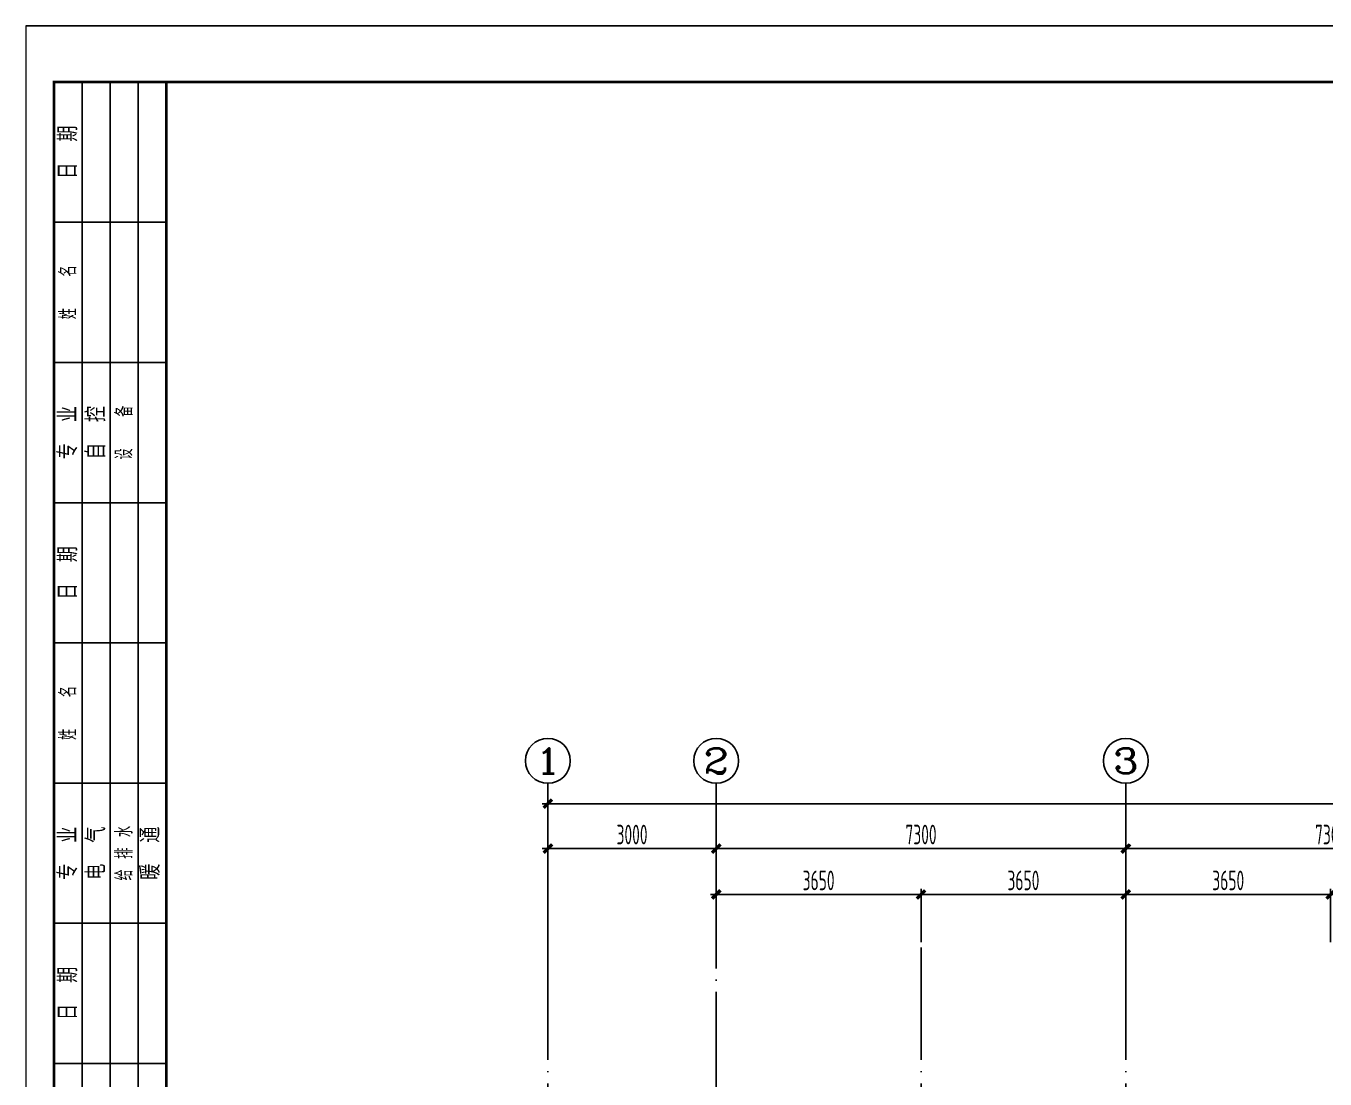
# Model space of a CAD drawing. Extents: x -472319 to -112444, y -516749 to -5704.
# Drawn here: x -311995 to -288844, y -295955 to -277179 of the extents above; entities that cross this region are included whole.
import ezdxf
from ezdxf.enums import TextEntityAlignment as Align

# ---------------------------------------------------------------- set-up
doc = ezdxf.new("R2010")
doc.units = 0
doc.header["$LTSCALE"] = 100
doc.header["$MEASUREMENT"] = 0
doc.linetypes.add('CENTER', pattern=[2, 1.25, -0.25, 0.25, -0.25])
doc.linetypes.add('DOTE', pattern=[2.42, 2, -0.2, 0.02, -0.2])
for name, color, linetype in [('1301', 24, 'Continuous'), ('AXIS', 3, 'Continuous'), ('AXIS_TEXT', 7, 'Continuous'), ('DOTE', 1, 'CENTER'), ('FRAME', 3, 'Continuous'), ('填充', 8, 'Continuous')]:
    doc.layers.add(name, color=color, linetype=linetype)
doc.styles.add('_TCH_AXIS', font='COMPLEX', dxfattribs={"bigfont": 'GBCBIG'})
doc.styles.add('COMPLEX', font='COMPLEX')
doc.styles.add('dxfs', font='txt.shx', dxfattribs={"width": 0.7, "bigfont": 'dxfs.shx'})
doc.styles.add('HZ', font='tssdeng.shx', dxfattribs={"width": 0.6, "height": 350, "bigfont": 'a.shx'})
doc.dimstyles.new('DIMN', dxfattribs={"dimtxt": 350, "dimasz": 150, "dimexe": 100, "dimexo": 100, "dimgap": 75, "dimtad": 1, "dimdec": 0, "dimzin": 0, "dimdsep": 46, "dimtxsty": 'HZ', "dimblk": 'ARCHTICK', "dimcen": 0.09, "dimdle": 100, "dimclrd": 3, "dimclre": 3, "dimclrt": 7, "dimazin": 2, "dimtfac": 1, "dimtdec": 0, "dimtmove": 2, "dimatfit": 3, "dimldrblk": 'ARCHTICK', "dimfxl": 1, "dimtolj": 1, "dimtzin": 0, "dimarcsym": 0})

# ---------------------------------------------------------------- blocks, each defined once
blk = doc.blocks.new('_ArchTick')
at = {"color": 0, "linetype": 'ByBlock', "const_width": 0.4}
blk.add_lwpolyline([(-0.5, -0.5), (0.5, 0.5)], dxfattribs=at)
blk = doc.blocks.new('*D1167')
at = {"layer": 'AXIS', "color": 3, "lineweight": -2, "transparency": 16777216}
for p, q in [((-302794, -291846), (-299594, -291846)), ((-302694, -293513), (-302694, -291746)), ((-299694, -293513), (-299694, -291746))]:
    blk.add_line(p, q, dxfattribs=at)
at = {"layer": 'Defpoints', "color": 0, "transparency": 16777216}
for p in [(-299694, -291846), (-302694, -293613), (-299694, -293613)]:
    blk.add_point(p, dxfattribs=at)
at = {"layer": 'AXIS', "color": 3, "lineweight": -2, "transparency": 16777216, "xscale": 150, "yscale": 150, "zscale": 150, "rotation": 180}
blk.add_blockref('_ArchTick', (-302694, -291846), dxfattribs=at)
at = {"layer": 'AXIS', "color": 3, "lineweight": -2, "transparency": 16777216, "xscale": 150, "yscale": 150, "zscale": 150}
blk.add_blockref('_ArchTick', (-299694, -291846), dxfattribs=at)
at = {"layer": 'AXIS', "color": 7, "transparency": 16777216, "insert": (-301194, -291596), "char_height": 350, "attachment_point": 5, "style": 'HZ'}
blk.add_mtext('\\A1;3000', dxfattribs=at)
blk = doc.blocks.new('*D1168')
at = {"layer": 'AXIS', "color": 3, "lineweight": -2, "transparency": 16777216}
for p, q in [((-299794, -291846), (-292294, -291846)), ((-299694, -293513), (-299694, -291746)), ((-292394, -293513), (-292394, -291746))]:
    blk.add_line(p, q, dxfattribs=at)
at = {"layer": 'Defpoints', "color": 0, "transparency": 16777216}
for p in [(-292394, -291846), (-299694, -293613), (-292394, -293613)]:
    blk.add_point(p, dxfattribs=at)
at = {"layer": 'AXIS', "color": 3, "lineweight": -2, "transparency": 16777216, "xscale": 150, "yscale": 150, "zscale": 150, "rotation": 180}
blk.add_blockref('_ArchTick', (-299694, -291846), dxfattribs=at)
at = {"layer": 'AXIS', "color": 3, "lineweight": -2, "transparency": 16777216, "xscale": 150, "yscale": 150, "zscale": 150}
blk.add_blockref('_ArchTick', (-292394, -291846), dxfattribs=at)
at = {"layer": 'AXIS', "color": 7, "transparency": 16777216, "insert": (-296044, -291596), "char_height": 350, "attachment_point": 5, "style": 'HZ'}
blk.add_mtext('\\A1;7300', dxfattribs=at)
blk = doc.blocks.new('*D1169')
at = {"layer": 'AXIS', "color": 3, "lineweight": -2, "transparency": 16777216}
for p, q in [((-292494, -291846), (-284994, -291846)), ((-292394, -293513), (-292394, -291746)), ((-285094, -293513), (-285094, -291746))]:
    blk.add_line(p, q, dxfattribs=at)
at = {"layer": 'Defpoints', "color": 0, "transparency": 16777216}
for p in [(-285094, -291846), (-292394, -293613), (-285094, -293613)]:
    blk.add_point(p, dxfattribs=at)
at = {"layer": 'AXIS', "color": 3, "lineweight": -2, "transparency": 16777216, "xscale": 150, "yscale": 150, "zscale": 150, "rotation": 180}
blk.add_blockref('_ArchTick', (-292394, -291846), dxfattribs=at)
at = {"layer": 'AXIS', "color": 3, "lineweight": -2, "transparency": 16777216, "xscale": 150, "yscale": 150, "zscale": 150}
blk.add_blockref('_ArchTick', (-285094, -291846), dxfattribs=at)
at = {"layer": 'AXIS', "color": 7, "transparency": 16777216, "insert": (-288744, -291596), "char_height": 350, "attachment_point": 5, "style": 'HZ'}
blk.add_mtext('\\A1;7300', dxfattribs=at)
blk = doc.blocks.new('*D1177')
at = {"layer": 'AXIS', "color": 3, "lineweight": -2, "transparency": 16777216}
for p, q in [((-302694, -293513), (-302694, -290946)), ((-242894, -293513), (-242894, -290946)), ((-302794, -291046), (-242794, -291046))]:
    blk.add_line(p, q, dxfattribs=at)
at = {"layer": 'Defpoints', "color": 0, "transparency": 16777216}
for p in [(-242894, -291046), (-302694, -293613), (-242894, -293613)]:
    blk.add_point(p, dxfattribs=at)
at = {"layer": 'AXIS', "color": 3, "lineweight": -2, "transparency": 16777216, "xscale": 150, "yscale": 150, "zscale": 150, "rotation": 180}
blk.add_blockref('_ArchTick', (-302694, -291046), dxfattribs=at)
at = {"layer": 'AXIS', "color": 3, "lineweight": -2, "transparency": 16777216, "xscale": 150, "yscale": 150, "zscale": 150}
blk.add_blockref('_ArchTick', (-242894, -291046), dxfattribs=at)
at = {"layer": 'AXIS', "color": 7, "transparency": 16777216, "insert": (-272794, -290796), "char_height": 350, "attachment_point": 5, "style": 'HZ'}
blk.add_mtext('\\A1;59800', dxfattribs=at)
blk = doc.blocks.new('_AXISO')
blk.add_circle((0, 0), 0.5)
at = {"layer": 'AXIS_TEXT', "style": 'COMPLEX', "width": 1.041667}
blk.add_attdef('A', text='', height=0.56, dxfattribs=at).set_placement((-0.25, -0.28), (0.25, -0.28), align=Align.FIT)
blk = doc.blocks.new('A$C20674F94')
at = {"layer": 'FRAME', "lineweight": 18}
blk.add_line((0, 59400), (0, 0), dxfattribs=at)
at = {"layer": 'FRAME'}
for p, q in [((84100, 59400), (0, 59400)), ((2500, 58400), (2500, 1000)), ((83100, 58400), (2500, 58400))]:
    blk.add_line(p, q, dxfattribs=at)
at = {"layer": 'FRAME', "const_width": 50}
for points in [[(2500, 58400), (500, 58400), (500, 35900), (2500, 35900)], [(2500, 58400), (83100, 58400), (83100, 1000), (2500, 1000), (2500, 58400)]]:
    blk.add_lwpolyline(points, dxfattribs=at)
at = {"layer": 'FRAME'}
for points in [[(1000, 35900), (1000, 58400)], [(1500, 35900), (1500, 58400)], [(2000, 35900), (2000, 58400)], [(2500, 55900), (500, 55900)], [(2500, 53400), (500, 53400)], [(2500, 50900), (500, 50900)], [(2500, 48400), (500, 48400)], [(2500, 45900), (500, 45900)], [(2500, 43400), (500, 43400)], [(2500, 40900), (500, 40900)]]:
    blk.add_lwpolyline(points, dxfattribs=at)
at = {"layer": 'FRAME', "char_height": 300, "attachment_point": 5, "rotation": 90, "style": 'dxfs'}
for s, insert, width in [('{\\f宋体|b0|i0|c134|p2;日\\Ftxt.shx,dxfs.shx|c134;  \\f宋体|b0|i0|c134|p2;期}', (750, 57150), 1132.5), ('姓   名', (750, 54650), 1185), ('{\\f宋体|b0|i0|c134|p2;专\\Ftxt.shx,dxfs.shx|c134;  \\f宋体|b0|i0|c134|p2;业}', (750, 52150), 1203.38), ('{\\f宋体|b0|i0|c134|p2;自\\Ftxt.shx,dxfs.shx|c134;  \\f宋体|b0|i0|c134|p2;控}', (1250, 52150), 1148.25), ('设   备', (1750, 52150), 1227), ('{\\f宋体|b0|i0|c134|p2;日\\Ftxt.shx,dxfs.shx|c134;  \\f宋体|b0|i0|c134|p2;期}', (750, 49650), 1132.5), ('姓   名', (750, 47150), 1185), ('{\\f宋体|b0|i0|c134|p2;专\\Ftxt.shx,dxfs.shx|c134;  \\f宋体|b0|i0|c134|p2;业}', (750, 44650), 1203.38), ('{\\f宋体|b0|i0|c134|p2;电\\Ftxt.shx,dxfs.shx|c134;  \\f宋体|b0|i0|c134|p2;气}', (1250, 44650), 1182.38), ('给 排 水', (1750, 44650), 1352.62), ('{\\f宋体|b0|i0|c134|p2;暖\\Ftxt.shx,dxfs.shx|c134;  \\f宋体|b0|i0|c134|p2;通}', (2220, 44650), 1200.75), ('{\\f宋体|b0|i0|c134|p2;日\\Ftxt.shx,dxfs.shx|c134;  \\f宋体|b0|i0|c134|p2;期}', (750, 42150), 1132.5)]:
    blk.add_mtext(s, dxfattribs=dict(at, insert=insert, width=width))
blk = doc.blocks.new('*D1213')
at = {"layer": '1301', "color": 3, "lineweight": -2, "transparency": 16777216}
for p, q in [((-292394, -293513), (-292394, -292564)), ((-288744, -293513), (-288744, -292564)), ((-292494, -292664), (-288644, -292664))]:
    blk.add_line(p, q, dxfattribs=at)
at = {"layer": 'Defpoints', "color": 0, "transparency": 16777216}
for p in [(-288744, -292664), (-292394, -293613), (-288744, -293613)]:
    blk.add_point(p, dxfattribs=at)
at = {"layer": '1301', "color": 3, "lineweight": -2, "transparency": 16777216, "xscale": 150, "yscale": 150, "zscale": 150, "rotation": 180}
blk.add_blockref('_ArchTick', (-292394, -292664), dxfattribs=at)
at = {"layer": '1301', "color": 3, "lineweight": -2, "transparency": 16777216, "xscale": 150, "yscale": 150, "zscale": 150}
blk.add_blockref('_ArchTick', (-288744, -292664), dxfattribs=at)
at = {"layer": '1301', "color": 7, "transparency": 16777216, "insert": (-290569, -292414), "char_height": 350, "attachment_point": 5, "style": 'HZ'}
blk.add_mtext('\\A1;3650', dxfattribs=at)
blk = doc.blocks.new('*D1214')
at = {"layer": '1301', "color": 3, "lineweight": -2, "transparency": 16777216}
for p, q in [((-296044, -293513), (-296044, -292564)), ((-292394, -293513), (-292394, -292564)), ((-292294, -292664), (-296144, -292664))]:
    blk.add_line(p, q, dxfattribs=at)
at = {"layer": 'Defpoints', "color": 0, "transparency": 16777216}
for p in [(-296044, -292664), (-296044, -293613), (-292394, -293613)]:
    blk.add_point(p, dxfattribs=at)
at = {"layer": '1301', "color": 3, "lineweight": -2, "transparency": 16777216, "xscale": 150, "yscale": 150, "zscale": 150, "rotation": 180}
blk.add_blockref('_ArchTick', (-296044, -292664), dxfattribs=at)
at = {"layer": '1301', "color": 3, "lineweight": -2, "transparency": 16777216, "xscale": 150, "yscale": 150, "zscale": 150}
blk.add_blockref('_ArchTick', (-292394, -292664), dxfattribs=at)
at = {"layer": '1301', "color": 7, "transparency": 16777216, "insert": (-294219, -292414), "char_height": 350, "attachment_point": 5, "style": 'HZ'}
blk.add_mtext('\\A1;3650', dxfattribs=at)
blk = doc.blocks.new('*D1215')
at = {"layer": '1301', "color": 3, "lineweight": -2, "transparency": 16777216}
for p, q in [((-299694, -293513), (-299694, -292564)), ((-296044, -293513), (-296044, -292564)), ((-299794, -292664), (-295944, -292664))]:
    blk.add_line(p, q, dxfattribs=at)
at = {"layer": 'Defpoints', "color": 0, "transparency": 16777216}
for p in [(-296044, -292664), (-299694, -293613), (-296044, -293613)]:
    blk.add_point(p, dxfattribs=at)
at = {"layer": '1301', "color": 3, "lineweight": -2, "transparency": 16777216, "xscale": 150, "yscale": 150, "zscale": 150, "rotation": 180}
blk.add_blockref('_ArchTick', (-299694, -292664), dxfattribs=at)
at = {"layer": '1301', "color": 3, "lineweight": -2, "transparency": 16777216, "xscale": 150, "yscale": 150, "zscale": 150}
blk.add_blockref('_ArchTick', (-296044, -292664), dxfattribs=at)
at = {"layer": '1301', "color": 7, "transparency": 16777216, "insert": (-297869, -292414), "char_height": 350, "attachment_point": 5, "style": 'HZ'}
blk.add_mtext('\\A1;3650', dxfattribs=at)

msp = doc.modelspace()

# ---------------------------------------------------------------- linework, layer by layer
at = {"layer": 'AXIS'}
for p, q in [((-302693.829, -293612.742), (-302693.829, -290681.947)), ((-299693.829, -293612.742), (-299693.829, -290681.947)), ((-292393.829, -293612.742), (-292393.829, -290681.947))]:
    msp.add_line(p, q, dxfattribs=at)
at = {"layer": 'DOTE', "linetype": 'DOTE', "ltscale": 10}
for p, q in [((-302693.829, -293612.742), (-302693.829, -315762.782)), ((-299693.829, -315762.782), (-299693.829, -293612.742)), ((-296043.829, -293612.742), (-296043.829, -315762.782)), ((-292393.829, -293612.742), (-292393.829, -315762.782))]:
    msp.add_line(p, q, dxfattribs=at)

# ---------------------------------------------------------------- block references
at = {"layer": 'AXIS'}
ref = msp.add_blockref('_AXISO', (-302693.829, -290281.947), dxfattribs=dict(at, xscale=800, yscale=800, zscale=800))
ref.add_attrib('A', '1', dxfattribs={"layer": 'AXIS_TEXT', "height": 452.548, "style": '_TCH_AXIS', "width": 2.333333}).set_placement((-302920.103, -290508.221), (-302467.554, -290508.221), align=Align.FIT)
ref = msp.add_blockref('_AXISO', (-299693.829, -290281.947), dxfattribs=dict(at, xscale=800, yscale=800, zscale=800))
ref.add_attrib('A', '2', dxfattribs={"layer": 'AXIS_TEXT', "height": 452.548, "style": '_TCH_AXIS', "width": 1.5}).set_placement((-299920.103, -290508.221), (-299467.554, -290508.221), align=Align.FIT)
ref = msp.add_blockref('_AXISO', (-292393.829, -290281.947), dxfattribs=dict(at, xscale=800, yscale=800, zscale=800))
ref.add_attrib('A', '3', dxfattribs={"layer": 'AXIS_TEXT', "height": 452.548, "style": '_TCH_AXIS', "width": 1.5}).set_placement((-292620.103, -290508.221), (-292167.554, -290508.221), align=Align.FIT)
at = {"layer": '填充'}
msp.add_blockref('A$C20674F94', (-311995, -336578.5), dxfattribs=at)

# ---------------------------------------------------------------- dimensions: what is measured, and where the dimension line sits
at = {"layer": '1301', "color": 7}
for base, p1, p2, picture, middle in [((-296043.829, -292664), (-299693.829, -293612.742), (-296043.829, -293612.742), '*D1215', (-297868.829, -292414)), ((-288743.829, -292664), (-292393.829, -293612.742), (-288743.829, -293612.742), '*D1213', (-290568.829, -292414))]:
    dim = msp.add_linear_dim(base=base, p1=p1, p2=p2, angle=180, dimstyle='DIMN', override={"dimfxl": 100}, dxfattribs=at)
    dim.commit()
    dim.dimension.update_dxf_attribs({"geometry": picture, "text_midpoint": middle})
dim = msp.add_linear_dim(base=(-296043.829, -292664), p1=(-292393.829, -293612.742), p2=(-296043.829, -293612.742), dimstyle='DIMN', override={"dimfxl": 100}, dxfattribs=at)
dim.commit()
dim.dimension.update_dxf_attribs({"geometry": '*D1214', "text_midpoint": (-294218.829, -292414)})
at = {"layer": 'AXIS'}
for p1, p2, distance, picture, middle in [((-302693.829, -293612.742), (-242893.829, -293612.742), 2566.5, '*D1177', (-272793.829, -290796.242)), ((-302693.829, -293612.742), (-299693.829, -293612.742), 1766.5, '*D1167', (-301193.829, -291596.242)), ((-299693.829, -293612.742), (-292393.829, -293612.742), 1766.5, '*D1168', (-296043.829, -291596.242)), ((-292393.829, -293612.742), (-285093.829, -293612.742), 1766.5, '*D1169', (-288743.829, -291596.242))]:
    dim = msp.add_aligned_dim(p1=p1, p2=p2, distance=distance, dimstyle='DIMN', dxfattribs=at)
    dim.commit()
    dim.dimension.update_dxf_attribs({"geometry": picture, "text_midpoint": middle})

doc.saveas('drawing.dxf')
